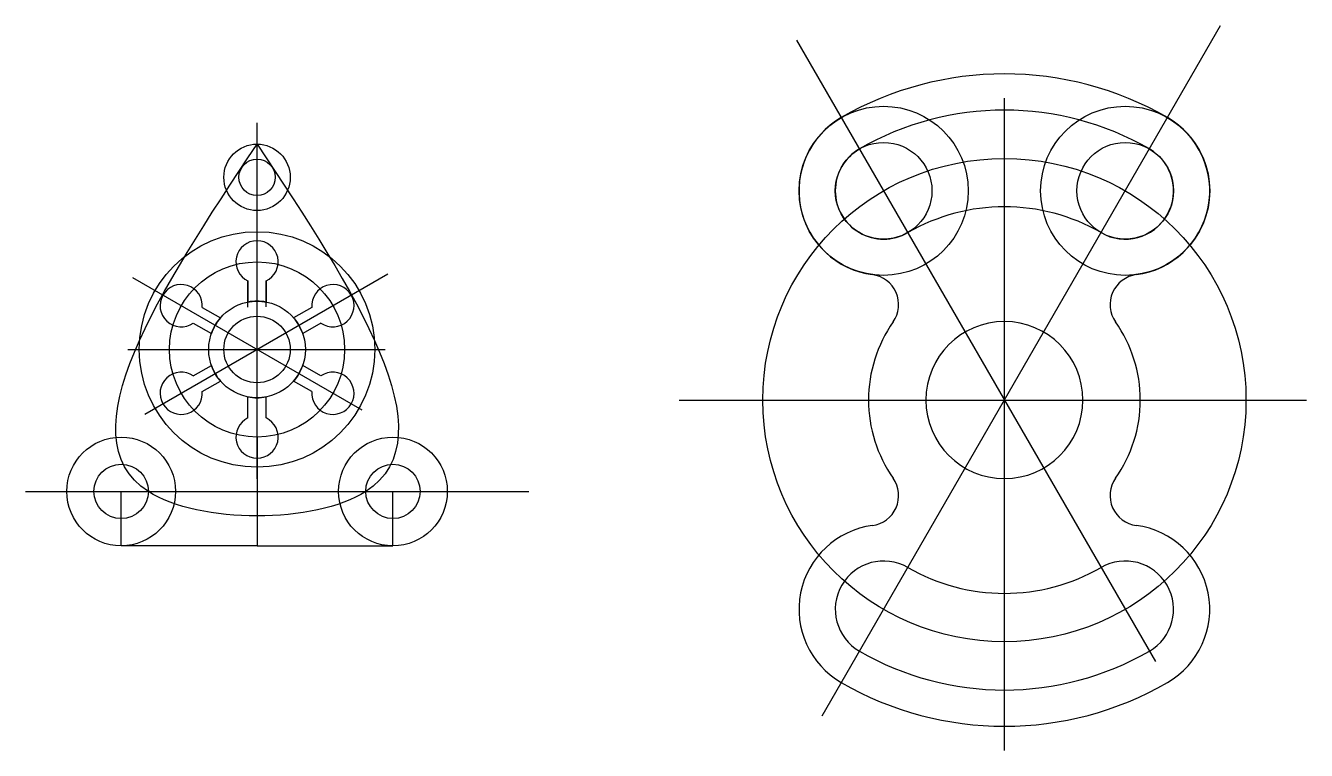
# Model space of a CAD drawing. Header units: inches. Extents: x -397 to 27, y -108 to 132.
import ezdxf

# ---------------------------------------------------------------- set-up
doc = ezdxf.new("R2010")
doc.units = ezdxf.units.IN
doc.header["$MEASUREMENT"] = 0
doc.layers.add('Layer1', color=3, linetype='Continuous')
doc.layers.add('Layer2', color=1, linetype='Continuous')

msp = doc.modelspace()

# ---------------------------------------------------------------- linework, layer by layer
for p, q in [((-323.12, 47.52), (-323.12, 40.56)), ((-317.12, 47.52), (-317.12, 40.56)), ((-338.25, 38.78), (-332.23, 35.3)), ((-301.98, 38.78), (-308, 35.3)), ((-341.25, 33.58), (-335.23, 30.1)), ((-298.98, 33.58), (-305, 30.1)), ((-341.25, 16.1), (-335.23, 19.58)), ((-298.98, 16.1), (-305, 19.58)), ((-338.25, 10.91), (-332.23, 14.39)), ((-301.98, 10.91), (-308, 14.39)), ((-323.12, 2.17), (-323.12, 9.13)), ((-317.12, 2.17), (-317.12, 9.13)), ((-320.12, -40.16), (-365.12, -40.16)), ((-320.12, -40.16), (-275.12, -40.16))]:
    msp.add_line(p, q)
for centre, radius in [((-320.12, 81.84), 11), ((-320.12, 81.84), 6), ((-320.12, 24.84), 39), ((-320.12, 24.84), 29), ((-320.12, 24.84), 11), ((-365.12, -22.16), 18), ((-275.12, -22.16), 18), ((-365.12, -22.16), 9), ((-275.12, -22.16), 9)]:
    msp.add_circle(centre, radius)
for centre, radius, start, end in [((-72.64, 8.09), 108, 60, 120), ((-72.64, 8.09), 96, 60, 120), ((-112.64, 77.37), 28, 120, 262.429), ((-32.64, 77.37), 28, 277.571, 60), ((-112.64, 77.37), 16, 120, 300), ((-32.64, 77.37), 16, 240, 60), ((-72.64, 8.09), 64, 60, 120), ((-320.12, 53.84), 7, 295.3769, 244.6231), ((-117.65, 39.7), 10, 324.9153, 82.429), ((-27.63, 39.7), 10, 97.571, 215.0847), ((-345.23, 39.34), 7, 355.3769, 304.6231), ((-295, 39.34), 7, 235.3769, 184.6231), ((-320.12, 24.84), 16, 79.1931, 100.8069), ((-320.12, 24.84), 16, 139.1931, 160.8069), ((-320.12, 24.84), 16, 19.1931, 40.8069), ((-72.64, 8.09), 45, 144.9153, 180), ((-72.64, 8.09), 26, 0, 180), ((-72.64, 8.09), 45, 0, 35.0847), ((-345.23, 10.34), 7, 55.3769, 4.6231), ((-320.12, 24.84), 16, 199.1931, 220.8069), ((-320.12, 24.84), 16, 319.1931, 340.8069), ((-295, 10.34), 7, 175.3769, 124.6231), ((-320.12, 24.84), 16, 259.1931, 280.8069), ((-72.64, 8.09), 45, 180, 215.0847), ((-72.64, 8.09), 26, 180, 0), ((-72.64, 8.09), 45, 324.9153, 0), ((-320.12, -4.16), 7, 115.3769, 64.6231), ((-117.65, -23.53), 10, 277.571, 35.0847), ((-27.63, -23.53), 10, 144.9153, 262.429), ((-112.64, -61.2), 28, 97.571, 240), ((-32.64, -61.2), 28, 300, 82.429), ((-112.64, -61.2), 16, 60, 240), ((-32.64, -61.2), 16, 300, 120), ((-72.64, 8.09), 64, 240, 300), ((-72.64, 8.09), 96, 240, 300), ((-72.64, 8.09), 108, 240, 300)]:
    msp.add_arc(centre, radius, start, end)
msp.add_spline([(-320.12, 92.84), (-356.12, -22.16), (-284.12, -22.16), (-320.12, 92.84)], degree=3)
at = {"layer": 'Layer1'}
for p, q in [((-133.03, -96.51), (-1.06, 132.06)), ((-141.46, 127.28), (-22.64, -78.52)), ((-72.64, -107.9), (-72.64, 108.09)), ((-320.12, -17.95), (-320.12, 74.84)), ((-361.37, 48.66), (-285.47, 4.84)), ((-357.27, 3.39), (-276.81, 49.84)), ((-323.12, 38.89), (-323.12, 47.52)), ((-317.12, 38.95), (-317.12, 47.52)), ((-362.88, 24.84), (-277.75, 24.84)), ((-180.36, 8.09), (27.36, 8.09)), ((-396.76, -22.16), (-230.09, -22.16))]:
    msp.add_line(p, q, dxfattribs=at)
msp.add_circle((-320.12, 24.84), 16, dxfattribs=at)
at = {"layer": 'Layer2'}
for p, q in [((-320.12, 24.84), (-320.12, 99.93)), ((-320.12, -4.16), (-320.12, -40.16)), ((-365.12, -40.16), (-365.12, -22.16)), ((-275.12, -40.16), (-275.12, -22.16))]:
    msp.add_line(p, q, dxfattribs=at)
for centre, radius in [((-112.64, 77.37), 28), ((-32.64, 77.37), 28), ((-112.64, 77.37), 16), ((-32.64, 77.37), 16), ((-72.64, 8.09), 80)]:
    msp.add_circle(centre, radius, dxfattribs=at)

doc.saveas('drawing.dxf')
